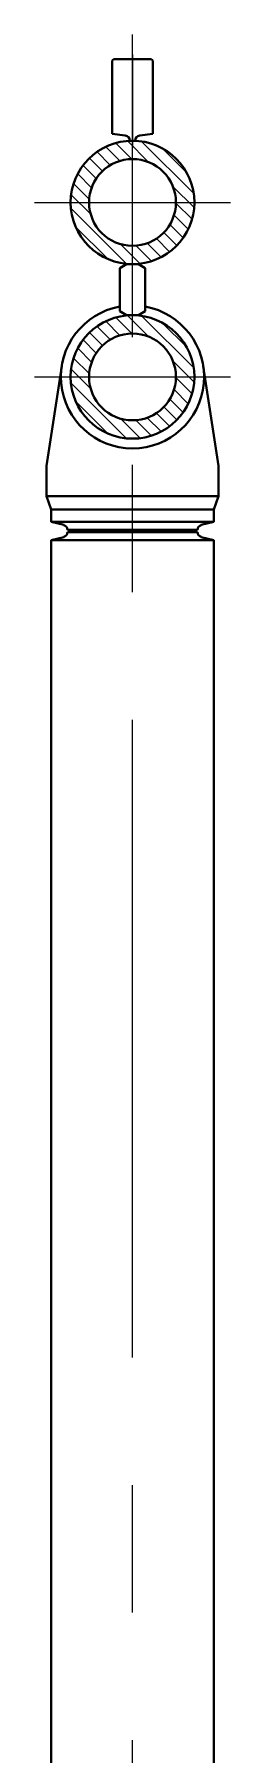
# Model space of a CAD drawing. Header units: millimetres. Extents: x 52110 to 400893, y -153728 to 31997.
# Drawn here: x 217548 to 217740, y -19742 to -18056 of the extents above; entities that cross this region are included whole.
import ezdxf

# ---------------------------------------------------------------- set-up
doc = ezdxf.new("R2010")
doc.units = ezdxf.units.MM
doc.header["$LTSCALE"] = 500
doc.linetypes.add('CENTER', pattern=[2, 1.25, -0.25, 0.25, -0.25])
doc.layers.add('SHI', color=7, linetype='Continuous', lineweight=40)
doc.layers.add('ZHONG', color=1, linetype='CENTER', lineweight=20)
doc.layers.add('X1', color=4, linetype='Continuous')

# ---------------------------------------------------------------- blocks, each defined once
blk = doc.blocks.new('A$C201A6966')
at = {"layer": 'SHI'}
for p, q in [((-20, 77), (-20, 6.8)), ((-17, 80), (17, 80)), ((20, 77), (20, 6.8)), ((-20, 6.8), (-7.1, 5)), ((-2.5, 0), (2.5, 0)), ((20, 6.8), (7.1, 5))]:
    blk.add_line(p, q, dxfattribs=at)
for centre, radius, start, end in [((-17, 77), 3, 90, 180), ((17, 77), 3, 0, 90), ((-7.5, 0), 5, 0, 85), ((7.5, 0), 5, 95, 180)]:
    blk.add_arc(centre, radius, start, end, dxfattribs=at)
at = {"layer": 'ZHONG'}
blk.add_line((0, 84.6), (0, -6.8), dxfattribs=at)
blk = doc.blocks.new('A$C61DD2589')
at = {"layer": 'X1'}
h = blk.add_hatch(dxfattribs=at)
h.set_pattern_fill('ANSI31', color=256, scale=3, style=0)
h.set_pattern_definition([(45, (-421658.945, -467651.825), (-6.73519209, 6.73519209), [])])
edge = h.paths.add_edge_path()
edge.add_arc((0, -140.5), 60.5, 90, 180)
edge.add_line((-60.5, -140.5), (-42.5, -140.5))
edge.add_arc((0, -140.5), 42.5, 90, 180, ccw=False)
edge.add_line((0, -98), (0, -80))
edge = h.paths.add_edge_path()
edge.add_line((0, -80), (0, -98))
edge.add_arc((0, -140.5), 42.5, 0, 90, ccw=False)
edge.add_line((42.5, -140.5), (60.5, -140.5))
edge.add_arc((0, -140.5), 60.5, 0, 90)
edge = h.paths.add_edge_path()
edge.add_line((60.5, -140.5), (42.5, -140.5))
edge.add_arc((0, -140.5), 42.5, -90, 0, ccw=False)
edge.add_line((0, -183), (0, -201))
edge.add_arc((0, -140.5), 60.5, 270, 360)
edge = h.paths.add_edge_path()
edge.add_line((-42.5, -140.5), (-60.5, -140.5))
edge.add_arc((0, -140.5), 60.5, 180, 270)
edge.add_line((0, -201), (0, -183))
edge.add_arc((0, -140.5), 42.5, 180, 270, ccw=False)
h = blk.add_hatch(dxfattribs=at)
h.set_pattern_fill('ANSI31', color=256, scale=3, style=0)
h.set_pattern_definition([(45, (-421658.945, -467822.825), (-6.73519209, 6.73519209), [])])
edge = h.paths.add_edge_path()
edge.add_arc((0, -311.5), 60.5, 90, 180)
edge.add_line((-60.5, -311.5), (-42.5, -311.5))
edge.add_arc((0, -311.5), 42.5, 90, 180, ccw=False)
edge.add_line((0, -269), (0, -251))
edge = h.paths.add_edge_path()
edge.add_line((0, -251), (0, -269))
edge.add_arc((0, -311.5), 42.5, 0, 90, ccw=False)
edge.add_line((42.5, -311.5), (60.5, -311.5))
edge.add_arc((0, -311.5), 60.5, 0, 90)
edge = h.paths.add_edge_path()
edge.add_line((60.5, -311.5), (42.5, -311.5))
edge.add_arc((0, -311.5), 42.5, -90, 0, ccw=False)
edge.add_line((0, -354), (0, -372))
edge.add_arc((0, -311.5), 60.5, 270, 360)
edge = h.paths.add_edge_path()
edge.add_line((-42.5, -311.5), (-60.5, -311.5))
edge.add_arc((0, -311.5), 60.5, 180, 270)
edge.add_line((0, -372), (0, -354))
edge.add_arc((0, -311.5), 42.5, 180, 270, ccw=False)
at = {"layer": 'SHI'}
for p, q in [((-6, -201), (-12.5, -204.8)), ((-6, -201), (6, -201)), ((6, -201), (12.5, -204.8)), ((-12.5, -247.2), (-12.5, -204.8)), ((12.5, -247.2), (12.5, -204.8)), ((-6, -251), (-12.5, -247.2)), ((-6, -251), (6, -251)), ((6, -251), (12.5, -247.2)), ((-84, -398.5), (-69.2, -301)), ((84, -398.5), (69.2, -301)), ((-84, -428.4), (-84, -398.5)), ((84, -428.4), (84, -398.5)), ((-84, -428.4), (84, -428.4)), ((-84, -428.4), (-79.5, -441.5)), ((84, -428.4), (79.5, -441.5)), ((-79.5, -441.5), (-79.5, -453.4)), ((-79.5, -441.5), (79.5, -441.5)), ((-67.3, -456.6), (-79.5, -453.4)), ((-79.5, -453.4), (79.5, -453.4)), ((67.3, -456.6), (79.5, -453.4)), ((79.5, -453.4), (79.5, -441.5)), ((-67.3, -468.4), (-79.5, -471.6)), ((-79.5, -4977.2), (-79.5, -471.6)), ((-79.5, -471.6), (79.5, -471.6)), ((-63.5, -461.5), (63.5, -461.5)), ((-63.5, -463.5), (63.5, -463.5)), ((67.3, -468.4), (79.5, -471.6)), ((79.5, -4977.2), (79.5, -471.6))]:
    blk.add_line(p, q, dxfattribs=at)
for centre, radius in [((0, -140.5), 60.5), ((0, -140.5), 42.5), ((0, -311.5), 60.5), ((0, -311.5), 42.5)]:
    blk.add_circle(centre, radius, dxfattribs=at)
for centre, radius, start, end in [((0, -311.5), 70, 100.2866, 79.7134), ((-68.5, -461.5), 5, 0, 76.4813), ((-68.5, -463.5), 5, 283.5187, 0), ((68.5, -461.5), 5, 103.5187, 180), ((68.5, -463.5), 5, 180, 256.4813)]:
    blk.add_arc(centre, radius, start, end, dxfattribs=at)
at = {"layer": 'ZHONG'}
for p, q in [((0, -5272.5), (0, 24.2)), ((95.9, -140.5), (-95.9, -140.5)), ((95.9, -311.5), (-95.9, -311.5))]:
    blk.add_line(p, q, dxfattribs=at)
at = {"layer": 'SHI'}
blk.add_blockref('A$C201A6966', (0, -80), dxfattribs=at)

msp = doc.modelspace()

# ---------------------------------------------------------------- block references
at = {"layer": 'SHI', "xscale": -1, "rotation": 359.9999999999933}
msp.add_blockref('A$C61DD2589', (217643.63728, -18080.44466), dxfattribs=at)

doc.saveas('drawing.dxf')
